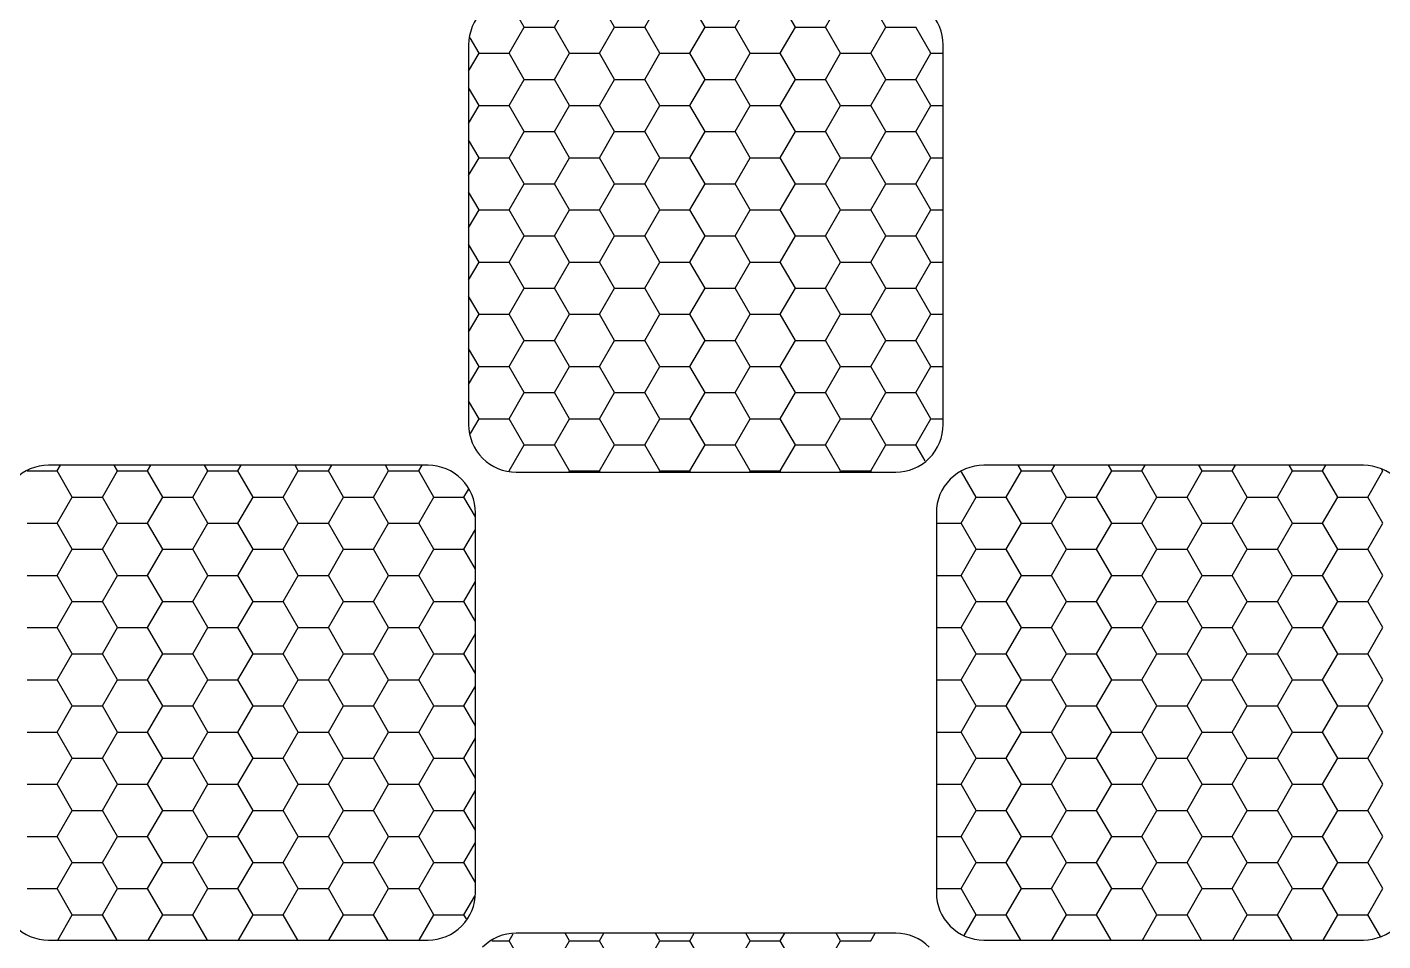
# Model space of a CAD drawing. Extents: x 0 to 11, y 0 to 11.
# Drawn here: x 3.096 to 6.667, y 3.025 to 5.431 of the extents above; entities that cross this region are included whole.
import ezdxf

# ---------------------------------------------------------------- set-up
doc = ezdxf.new("R2010")
doc.units = 0
doc.layers.get('0').update_dxf_attribs({"linetype": 'CONTINUOUS'})

msp = doc.modelspace()

# ---------------------------------------------------------------- linework, layer by layer
at = {"linetype": 'ByBlock'}
for p, q in [((4.4053, 5.4305), (4.3656, 5.4993)), ((4.4847, 5.4305), (4.5244, 5.4993)), ((4.6434, 5.4305), (4.6037, 5.4993)), ((4.7228, 5.4305), (4.7625, 5.4993)), ((4.8816, 5.4305), (4.8419, 5.4993)), ((4.9609, 5.4305), (5.0006, 5.4993)), ((5.1197, 5.4305), (5.08, 5.4993)), ((5.1991, 5.4305), (5.2387, 5.4993)), ((5.3578, 5.4305), (5.3181, 5.4993)), ((4.3656, 5.3618), (4.4053, 5.4305)), ((4.4053, 5.4305), (4.4847, 5.4305)), ((4.5244, 5.3618), (4.4847, 5.4305)), ((4.6037, 5.3618), (4.6434, 5.4305)), ((4.6434, 5.4305), (4.7228, 5.4305)), ((4.7625, 5.3618), (4.7228, 5.4305)), ((4.8419, 5.3618), (4.8816, 5.4305)), ((4.8816, 5.4305), (4.9609, 5.4305)), ((5.0006, 5.3618), (4.9609, 5.4305)), ((5.08, 5.3618), (5.1197, 5.4305)), ((5.1197, 5.4305), (5.1991, 5.4305)), ((5.2387, 5.3618), (5.1991, 5.4305)), ((5.3181, 5.3618), (5.3578, 5.4305)), ((5.3578, 5.4305), (5.4372, 5.4305)), ((5.4769, 5.3618), (5.4372, 5.4305)), ((4.2862, 5.3618), (4.2627, 5.4026)), ((4.2589, 5.3145), (4.2862, 5.3618)), ((4.2862, 5.3618), (4.3656, 5.3618)), ((4.4053, 5.293), (4.3656, 5.3618)), ((4.4847, 5.293), (4.5244, 5.3618)), ((4.5244, 5.3618), (4.6037, 5.3618)), ((4.6434, 5.293), (4.6037, 5.3618)), ((4.7228, 5.293), (4.7625, 5.3618)), ((4.7625, 5.3618), (4.8419, 5.3618)), ((4.8816, 5.293), (4.8419, 5.3618)), ((4.9609, 5.293), (5.0006, 5.3618)), ((5.0006, 5.3618), (5.08, 5.3618)), ((5.1197, 5.293), (5.08, 5.3618)), ((5.1991, 5.293), (5.2387, 5.3618)), ((5.2387, 5.3618), (5.3181, 5.3618)), ((5.3578, 5.293), (5.3181, 5.3618)), ((5.4372, 5.293), (5.4769, 5.3618)), ((5.4769, 5.3618), (5.5089, 5.3618)), ((4.3656, 5.2243), (4.4053, 5.293)), ((4.4053, 5.293), (4.4847, 5.293)), ((4.5244, 5.2243), (4.4847, 5.293)), ((4.6037, 5.2243), (4.6434, 5.293)), ((4.6434, 5.293), (4.7228, 5.293)), ((4.7625, 5.2243), (4.7228, 5.293)), ((4.8419, 5.2243), (4.8816, 5.293)), ((4.8816, 5.293), (4.9609, 5.293)), ((5.0006, 5.2243), (4.9609, 5.293)), ((5.08, 5.2243), (5.1197, 5.293)), ((5.1197, 5.293), (5.1991, 5.293)), ((5.2387, 5.2243), (5.1991, 5.293)), ((5.3181, 5.2243), (5.3578, 5.293)), ((5.3578, 5.293), (5.4372, 5.293)), ((5.4769, 5.2243), (5.4372, 5.293)), ((4.2862, 5.2243), (4.2589, 5.2716)), ((4.2589, 5.177), (4.2862, 5.2243)), ((4.2862, 5.2243), (4.3656, 5.2243)), ((4.4053, 5.1556), (4.3656, 5.2243)), ((4.4847, 5.1556), (4.5244, 5.2243)), ((4.5244, 5.2243), (4.6037, 5.2243)), ((4.6434, 5.1556), (4.6037, 5.2243)), ((4.7228, 5.1556), (4.7625, 5.2243)), ((4.7625, 5.2243), (4.8419, 5.2243)), ((4.8816, 5.1556), (4.8419, 5.2243)), ((4.9609, 5.1556), (5.0006, 5.2243)), ((5.0006, 5.2243), (5.08, 5.2243)), ((5.1197, 5.1556), (5.08, 5.2243)), ((5.1991, 5.1556), (5.2387, 5.2243)), ((5.2387, 5.2243), (5.3181, 5.2243)), ((5.3578, 5.1556), (5.3181, 5.2243)), ((5.4372, 5.1556), (5.4769, 5.2243)), ((5.4769, 5.2243), (5.5089, 5.2243)), ((4.3656, 5.0868), (4.4053, 5.1556)), ((4.4053, 5.1556), (4.4847, 5.1556)), ((4.5244, 5.0868), (4.4847, 5.1556)), ((4.6037, 5.0868), (4.6434, 5.1556)), ((4.6434, 5.1556), (4.7228, 5.1556)), ((4.7625, 5.0868), (4.7228, 5.1556)), ((4.8419, 5.0868), (4.8816, 5.1556)), ((4.8816, 5.1556), (4.9609, 5.1556)), ((5.0006, 5.0868), (4.9609, 5.1556)), ((5.08, 5.0868), (5.1197, 5.1556)), ((5.1197, 5.1556), (5.1991, 5.1556)), ((5.2387, 5.0868), (5.1991, 5.1556)), ((5.3181, 5.0868), (5.3578, 5.1556)), ((5.3578, 5.1556), (5.4372, 5.1556)), ((5.4769, 5.0868), (5.4372, 5.1556)), ((4.2862, 5.0868), (4.2589, 5.1341)), ((4.2589, 5.0395), (4.2862, 5.0868)), ((4.2862, 5.0868), (4.3656, 5.0868)), ((4.4053, 5.0181), (4.3656, 5.0868)), ((4.4847, 5.0181), (4.5244, 5.0868)), ((4.5244, 5.0868), (4.6037, 5.0868)), ((4.6434, 5.0181), (4.6037, 5.0868)), ((4.7228, 5.0181), (4.7625, 5.0868)), ((4.7625, 5.0868), (4.8419, 5.0868)), ((4.8816, 5.0181), (4.8419, 5.0868)), ((4.9609, 5.0181), (5.0006, 5.0868)), ((5.0006, 5.0868), (5.08, 5.0868)), ((5.1197, 5.0181), (5.08, 5.0868)), ((5.1991, 5.0181), (5.2387, 5.0868)), ((5.2387, 5.0868), (5.3181, 5.0868)), ((5.3578, 5.0181), (5.3181, 5.0868)), ((5.4372, 5.0181), (5.4769, 5.0868)), ((5.4769, 5.0868), (5.5089, 5.0868)), ((4.3656, 4.9493), (4.4053, 5.0181)), ((4.4053, 5.0181), (4.4847, 5.0181)), ((4.5244, 4.9493), (4.4847, 5.0181)), ((4.6037, 4.9493), (4.6434, 5.0181)), ((4.6434, 5.0181), (4.7228, 5.0181)), ((4.7625, 4.9493), (4.7228, 5.0181)), ((4.8419, 4.9493), (4.8816, 5.0181)), ((4.8816, 5.0181), (4.9609, 5.0181)), ((5.0006, 4.9493), (4.9609, 5.0181)), ((5.08, 4.9493), (5.1197, 5.0181)), ((5.1197, 5.0181), (5.1991, 5.0181)), ((5.2387, 4.9493), (5.1991, 5.0181)), ((5.3181, 4.9493), (5.3578, 5.0181)), ((5.3578, 5.0181), (5.4372, 5.0181)), ((5.4769, 4.9493), (5.4372, 5.0181)), ((4.2862, 4.9493), (4.2589, 4.9967)), ((4.2589, 4.902), (4.2862, 4.9493)), ((4.2862, 4.9493), (4.3656, 4.9493)), ((4.4053, 4.8806), (4.3656, 4.9493)), ((4.4847, 4.8806), (4.5244, 4.9493)), ((4.5244, 4.9493), (4.6037, 4.9493)), ((4.6434, 4.8806), (4.6037, 4.9493)), ((4.7228, 4.8806), (4.7625, 4.9493)), ((4.7625, 4.9493), (4.8419, 4.9493)), ((4.8816, 4.8806), (4.8419, 4.9493)), ((4.9609, 4.8806), (5.0006, 4.9493)), ((5.0006, 4.9493), (5.08, 4.9493)), ((5.1197, 4.8806), (5.08, 4.9493)), ((5.1991, 4.8806), (5.2387, 4.9493)), ((5.2387, 4.9493), (5.3181, 4.9493)), ((5.3578, 4.8806), (5.3181, 4.9493)), ((5.4372, 4.8806), (5.4769, 4.9493)), ((5.4769, 4.9493), (5.5089, 4.9493)), ((4.2862, 4.8119), (4.2589, 4.8592)), ((4.3656, 4.8119), (4.4053, 4.8806)), ((4.4053, 4.8806), (4.4847, 4.8806)), ((4.5244, 4.8119), (4.4847, 4.8806)), ((4.6037, 4.8119), (4.6434, 4.8806)), ((4.6434, 4.8806), (4.7228, 4.8806)), ((4.7625, 4.8119), (4.7228, 4.8806)), ((4.8419, 4.8119), (4.8816, 4.8806)), ((4.8816, 4.8806), (4.9609, 4.8806)), ((5.0006, 4.8119), (4.9609, 4.8806)), ((5.08, 4.8119), (5.1197, 4.8806)), ((5.1197, 4.8806), (5.1991, 4.8806)), ((5.2387, 4.8119), (5.1991, 4.8806)), ((5.3181, 4.8119), (5.3578, 4.8806)), ((5.3578, 4.8806), (5.4372, 4.8806)), ((5.4769, 4.8119), (5.4372, 4.8806)), ((4.2589, 4.7645), (4.2862, 4.8119)), ((4.2862, 4.8119), (4.3656, 4.8119)), ((4.4053, 4.7431), (4.3656, 4.8119)), ((4.4847, 4.7431), (4.5244, 4.8119)), ((4.5244, 4.8119), (4.6037, 4.8119)), ((4.6434, 4.7431), (4.6037, 4.8119)), ((4.7228, 4.7431), (4.7625, 4.8119)), ((4.7625, 4.8119), (4.8419, 4.8119)), ((4.8816, 4.7431), (4.8419, 4.8119)), ((4.9609, 4.7431), (5.0006, 4.8119)), ((5.0006, 4.8119), (5.08, 4.8119)), ((5.1197, 4.7431), (5.08, 4.8119)), ((5.1991, 4.7431), (5.2387, 4.8119)), ((5.2387, 4.8119), (5.3181, 4.8119)), ((5.3578, 4.7431), (5.3181, 4.8119)), ((5.4372, 4.7431), (5.4769, 4.8119)), ((5.4769, 4.8119), (5.5089, 4.8119)), ((4.2862, 4.6744), (4.2589, 4.7217)), ((4.3656, 4.6744), (4.4053, 4.7431)), ((4.4053, 4.7431), (4.4847, 4.7431)), ((4.5244, 4.6744), (4.4847, 4.7431)), ((4.6037, 4.6744), (4.6434, 4.7431)), ((4.6434, 4.7431), (4.7228, 4.7431)), ((4.7625, 4.6744), (4.7228, 4.7431)), ((4.8419, 4.6744), (4.8816, 4.7431)), ((4.8816, 4.7431), (4.9609, 4.7431)), ((5.0006, 4.6744), (4.9609, 4.7431)), ((5.08, 4.6744), (5.1197, 4.7431)), ((5.1197, 4.7431), (5.1991, 4.7431)), ((5.2387, 4.6744), (5.1991, 4.7431)), ((5.3181, 4.6744), (5.3578, 4.7431)), ((5.3578, 4.7431), (5.4372, 4.7431)), ((5.4769, 4.6744), (5.4372, 4.7431)), ((4.2589, 4.6271), (4.2862, 4.6744)), ((4.2862, 4.6744), (4.3656, 4.6744)), ((4.4053, 4.6056), (4.3656, 4.6744)), ((4.4847, 4.6056), (4.5244, 4.6744)), ((4.5244, 4.6744), (4.6037, 4.6744)), ((4.6434, 4.6056), (4.6037, 4.6744)), ((4.7228, 4.6056), (4.7625, 4.6744)), ((4.7625, 4.6744), (4.8419, 4.6744)), ((4.8816, 4.6056), (4.8419, 4.6744)), ((4.9609, 4.6056), (5.0006, 4.6744)), ((5.0006, 4.6744), (5.08, 4.6744)), ((5.1197, 4.6056), (5.08, 4.6744)), ((5.1991, 4.6056), (5.2387, 4.6744)), ((5.2387, 4.6744), (5.3181, 4.6744)), ((5.3578, 4.6056), (5.3181, 4.6744)), ((5.4372, 4.6056), (5.4769, 4.6744)), ((5.4769, 4.6744), (5.5089, 4.6744)), ((4.2862, 4.5369), (4.2589, 4.5842)), ((4.3656, 4.5369), (4.4053, 4.6056)), ((4.4053, 4.6056), (4.4847, 4.6056)), ((4.5244, 4.5369), (4.4847, 4.6056)), ((4.6037, 4.5369), (4.6434, 4.6056)), ((4.6434, 4.6056), (4.7228, 4.6056)), ((4.7625, 4.5369), (4.7228, 4.6056)), ((4.8419, 4.5369), (4.8816, 4.6056)), ((4.8816, 4.6056), (4.9609, 4.6056)), ((5.0006, 4.5369), (4.9609, 4.6056)), ((5.08, 4.5369), (5.1197, 4.6056)), ((5.1197, 4.6056), (5.1991, 4.6056)), ((5.2387, 4.5369), (5.1991, 4.6056)), ((5.3181, 4.5369), (5.3578, 4.6056)), ((5.3578, 4.6056), (5.4372, 4.6056)), ((5.4769, 4.5369), (5.4372, 4.6056)), ((4.2589, 4.4896), (4.2862, 4.5369)), ((4.2862, 4.5369), (4.3656, 4.5369)), ((4.4053, 4.4681), (4.3656, 4.5369)), ((4.4847, 4.4681), (4.5244, 4.5369)), ((4.5244, 4.5369), (4.6037, 4.5369)), ((4.6434, 4.4681), (4.6037, 4.5369)), ((4.7228, 4.4681), (4.7625, 4.5369)), ((4.7625, 4.5369), (4.8419, 4.5369)), ((4.8816, 4.4681), (4.8419, 4.5369)), ((4.9609, 4.4681), (5.0006, 4.5369)), ((5.0006, 4.5369), (5.08, 4.5369)), ((5.1197, 4.4681), (5.08, 4.5369)), ((5.1991, 4.4681), (5.2387, 4.5369)), ((5.2387, 4.5369), (5.3181, 4.5369)), ((5.3578, 4.4681), (5.3181, 4.5369)), ((5.4372, 4.4681), (5.4769, 4.5369)), ((5.4769, 4.5369), (5.5089, 4.5369)), ((4.3656, 4.3994), (4.4053, 4.4681)), ((4.4053, 4.4681), (4.4847, 4.4681)), ((4.5244, 4.3994), (4.4847, 4.4681)), ((4.6037, 4.3994), (4.6434, 4.4681)), ((4.6434, 4.4681), (4.7228, 4.4681)), ((4.7625, 4.3994), (4.7228, 4.4681)), ((4.8419, 4.3994), (4.8816, 4.4681)), ((4.8816, 4.4681), (4.9609, 4.4681)), ((5.0006, 4.3994), (4.9609, 4.4681)), ((5.08, 4.3994), (5.1197, 4.4681)), ((5.1197, 4.4681), (5.1991, 4.4681)), ((5.2387, 4.3994), (5.1991, 4.4681)), ((5.3181, 4.3994), (5.3578, 4.4681)), ((5.3578, 4.4681), (5.4372, 4.4681)), ((5.4769, 4.3994), (5.4372, 4.4681)), ((4.2862, 4.3994), (4.2589, 4.4467)), ((4.2636, 4.3602), (4.2862, 4.3994)), ((4.2862, 4.3994), (4.3656, 4.3994)), ((4.4053, 4.3307), (4.3656, 4.3994)), ((4.4847, 4.3307), (4.5244, 4.3994)), ((4.5244, 4.3994), (4.6037, 4.3994)), ((4.6434, 4.3307), (4.6037, 4.3994)), ((4.7228, 4.3307), (4.7625, 4.3994)), ((4.7625, 4.3994), (4.8419, 4.3994)), ((4.8816, 4.3307), (4.8419, 4.3994)), ((4.9609, 4.3307), (5.0006, 4.3994)), ((5.0006, 4.3994), (5.08, 4.3994)), ((5.1197, 4.3307), (5.08, 4.3994)), ((5.1991, 4.3307), (5.2387, 4.3994)), ((5.2387, 4.3994), (5.3181, 4.3994)), ((5.3578, 4.3307), (5.3181, 4.3994)), ((5.4372, 4.3307), (5.4769, 4.3994)), ((5.4769, 4.3994), (5.5089, 4.3994)), ((4.366, 4.2625), (4.4053, 4.3307)), ((4.4053, 4.3307), (4.4847, 4.3307)), ((4.5244, 4.2619), (4.4847, 4.3307)), ((4.6037, 4.2619), (4.6434, 4.3307)), ((4.6434, 4.3307), (4.7228, 4.3307)), ((4.7625, 4.2619), (4.7228, 4.3307)), ((4.8419, 4.2619), (4.8816, 4.3307)), ((4.8816, 4.3307), (4.9609, 4.3307)), ((5.0006, 4.2619), (4.9609, 4.3307)), ((5.08, 4.2619), (5.1197, 4.3307)), ((5.1197, 4.3307), (5.1991, 4.3307)), ((5.2387, 4.2619), (5.1991, 4.3307)), ((5.3181, 4.2619), (5.3578, 4.3307)), ((5.3578, 4.3307), (5.4372, 4.3307)), ((5.4616, 4.2884), (5.4372, 4.3307)), ((3.096, 4.2619), (3.175, 4.2619)), ((3.175, 4.2619), (3.1836, 4.2768)), ((3.2147, 4.1932), (3.175, 4.2619)), ((3.2941, 4.1932), (3.3337, 4.2619)), ((3.3337, 4.2619), (3.3252, 4.2768)), ((3.3337, 4.2619), (3.4131, 4.2619)), ((3.4131, 4.2619), (3.4217, 4.2768)), ((3.4528, 4.1932), (3.4131, 4.2619)), ((3.5322, 4.1932), (3.5719, 4.2619)), ((3.5719, 4.2619), (3.5633, 4.2768)), ((3.5719, 4.2619), (3.6512, 4.2619)), ((3.6512, 4.2619), (3.6598, 4.2768)), ((3.6909, 4.1932), (3.6512, 4.2619)), ((3.7703, 4.1932), (3.81, 4.2619)), ((3.81, 4.2619), (3.8014, 4.2768)), ((3.81, 4.2619), (3.8894, 4.2619)), ((3.8894, 4.2619), (3.898, 4.2768)), ((3.9291, 4.1932), (3.8894, 4.2619)), ((4.0084, 4.1932), (4.0481, 4.2619)), ((4.0481, 4.2619), (4.0395, 4.2768)), ((4.0481, 4.2619), (4.1275, 4.2619)), ((4.1275, 4.2619), (4.1361, 4.2768)), ((4.1672, 4.1932), (4.1275, 4.2619)), ((4.5226, 4.2589), (4.5244, 4.2619)), ((4.5244, 4.2619), (4.6037, 4.2619)), ((4.6055, 4.2589), (4.6037, 4.2619)), ((4.7608, 4.2589), (4.7625, 4.2619)), ((4.7625, 4.2619), (4.8419, 4.2619)), ((4.8436, 4.2589), (4.8419, 4.2619)), ((4.9989, 4.2589), (5.0006, 4.2619)), ((5.0006, 4.2619), (5.08, 4.2619)), ((5.0817, 4.2589), (5.08, 4.2619)), ((5.237, 4.2589), (5.2387, 4.2619)), ((5.2387, 4.2619), (5.3181, 4.2619)), ((5.3199, 4.2589), (5.3181, 4.2619)), ((5.5959, 4.1932), (5.5574, 4.26)), ((5.6753, 4.1932), (5.715, 4.2619)), ((5.715, 4.2619), (5.7064, 4.2768)), ((5.715, 4.2619), (5.7944, 4.2619)), ((5.7944, 4.2619), (5.803, 4.2768)), ((5.8341, 4.1932), (5.7944, 4.2619)), ((5.9134, 4.1932), (5.9531, 4.2619)), ((5.9531, 4.2619), (5.9445, 4.2768)), ((5.9531, 4.2619), (6.0325, 4.2619)), ((6.0325, 4.2619), (6.0411, 4.2768)), ((6.0722, 4.1932), (6.0325, 4.2619)), ((6.1516, 4.1932), (6.1912, 4.2619)), ((6.1912, 4.2619), (6.1827, 4.2768)), ((6.1912, 4.2619), (6.2706, 4.2619)), ((6.2706, 4.2619), (6.2792, 4.2768)), ((6.3103, 4.1932), (6.2706, 4.2619)), ((6.3897, 4.1932), (6.4294, 4.2619)), ((6.4294, 4.2619), (6.4208, 4.2768)), ((6.4294, 4.2619), (6.5087, 4.2619)), ((6.5087, 4.2619), (6.5173, 4.2768)), ((6.5484, 4.1932), (6.5087, 4.2619)), ((6.6278, 4.1932), (6.6675, 4.2619)), ((6.6675, 4.2619), (6.6647, 4.2667)), ((3.175, 4.1244), (3.2147, 4.1932)), ((3.2147, 4.1932), (3.2941, 4.1932)), ((3.3337, 4.1244), (3.2941, 4.1932)), ((3.4131, 4.1244), (3.4528, 4.1932)), ((3.4528, 4.1932), (3.5322, 4.1932)), ((3.5719, 4.1244), (3.5322, 4.1932)), ((3.6512, 4.1244), (3.6909, 4.1932)), ((3.6909, 4.1932), (3.7703, 4.1932)), ((3.81, 4.1244), (3.7703, 4.1932)), ((3.8894, 4.1244), (3.9291, 4.1932)), ((3.9291, 4.1932), (4.0084, 4.1932)), ((4.0481, 4.1244), (4.0084, 4.1932)), ((4.1275, 4.1244), (4.1672, 4.1932)), ((4.1672, 4.1932), (4.2466, 4.1932)), ((4.2466, 4.1932), (4.2582, 4.2133)), ((4.2768, 4.1408), (4.2466, 4.1932)), ((5.5562, 4.1244), (5.5959, 4.1932)), ((5.5959, 4.1932), (5.6753, 4.1932)), ((5.715, 4.1244), (5.6753, 4.1932)), ((5.7944, 4.1244), (5.8341, 4.1932)), ((5.8341, 4.1932), (5.9134, 4.1932)), ((5.9531, 4.1244), (5.9134, 4.1932)), ((6.0325, 4.1244), (6.0722, 4.1932)), ((6.0722, 4.1932), (6.1516, 4.1932)), ((6.1912, 4.1244), (6.1516, 4.1932)), ((6.2706, 4.1244), (6.3103, 4.1932)), ((6.3103, 4.1932), (6.3897, 4.1932)), ((6.4294, 4.1244), (6.3897, 4.1932)), ((6.5087, 4.1244), (6.5484, 4.1932)), ((6.5484, 4.1932), (6.6278, 4.1932)), ((6.6675, 4.1244), (6.6278, 4.1932)), ((3.0956, 4.1244), (3.175, 4.1244)), ((3.2147, 4.0557), (3.175, 4.1244)), ((3.2941, 4.0557), (3.3337, 4.1244)), ((3.3337, 4.1244), (3.4131, 4.1244)), ((3.4528, 4.0557), (3.4131, 4.1244)), ((3.5322, 4.0557), (3.5719, 4.1244)), ((3.5719, 4.1244), (3.6512, 4.1244)), ((3.6909, 4.0557), (3.6512, 4.1244)), ((3.7703, 4.0557), (3.81, 4.1244)), ((3.81, 4.1244), (3.8894, 4.1244)), ((3.9291, 4.0557), (3.8894, 4.1244)), ((4.0084, 4.0557), (4.0481, 4.1244)), ((4.0481, 4.1244), (4.1275, 4.1244)), ((4.1672, 4.0557), (4.1275, 4.1244)), ((4.2466, 4.0557), (4.2768, 4.1081)), ((5.4911, 4.1244), (5.5562, 4.1244)), ((5.5959, 4.0557), (5.5562, 4.1244)), ((5.6753, 4.0557), (5.715, 4.1244)), ((5.715, 4.1244), (5.7944, 4.1244)), ((5.8341, 4.0557), (5.7944, 4.1244)), ((5.9134, 4.0557), (5.9531, 4.1244)), ((5.9531, 4.1244), (6.0325, 4.1244)), ((6.0722, 4.0557), (6.0325, 4.1244)), ((6.1516, 4.0557), (6.1912, 4.1244)), ((6.1912, 4.1244), (6.2706, 4.1244)), ((6.3103, 4.0557), (6.2706, 4.1244)), ((6.3897, 4.0557), (6.4294, 4.1244)), ((6.4294, 4.1244), (6.5087, 4.1244)), ((6.5484, 4.0557), (6.5087, 4.1244)), ((6.6278, 4.0557), (6.6675, 4.1244)), ((3.175, 3.987), (3.2147, 4.0557)), ((3.2147, 4.0557), (3.2941, 4.0557)), ((3.3337, 3.987), (3.2941, 4.0557)), ((3.4131, 3.987), (3.4528, 4.0557)), ((3.4528, 4.0557), (3.5322, 4.0557)), ((3.5719, 3.987), (3.5322, 4.0557)), ((3.6512, 3.987), (3.6909, 4.0557)), ((3.6909, 4.0557), (3.7703, 4.0557)), ((3.81, 3.987), (3.7703, 4.0557)), ((3.8894, 3.987), (3.9291, 4.0557)), ((3.9291, 4.0557), (4.0084, 4.0557)), ((4.0481, 3.987), (4.0084, 4.0557)), ((4.1275, 3.987), (4.1672, 4.0557)), ((4.1672, 4.0557), (4.2466, 4.0557)), ((4.2768, 4.0034), (4.2466, 4.0557)), ((5.5562, 3.987), (5.5959, 4.0557)), ((5.5959, 4.0557), (5.6753, 4.0557)), ((5.715, 3.987), (5.6753, 4.0557)), ((5.7944, 3.987), (5.8341, 4.0557)), ((5.8341, 4.0557), (5.9134, 4.0557)), ((5.9531, 3.987), (5.9134, 4.0557)), ((6.0325, 3.987), (6.0722, 4.0557)), ((6.0722, 4.0557), (6.1516, 4.0557)), ((6.1912, 3.987), (6.1516, 4.0557)), ((6.2706, 3.987), (6.3103, 4.0557)), ((6.3103, 4.0557), (6.3897, 4.0557)), ((6.4294, 3.987), (6.3897, 4.0557)), ((6.5087, 3.987), (6.5484, 4.0557)), ((6.5484, 4.0557), (6.6278, 4.0557)), ((6.6675, 3.987), (6.6278, 4.0557)), ((3.0956, 3.987), (3.175, 3.987)), ((3.2147, 3.9182), (3.175, 3.987)), ((3.2941, 3.9182), (3.3337, 3.987)), ((3.3337, 3.987), (3.4131, 3.987)), ((3.4528, 3.9182), (3.4131, 3.987)), ((3.5322, 3.9182), (3.5719, 3.987)), ((3.5719, 3.987), (3.6512, 3.987)), ((3.6909, 3.9182), (3.6512, 3.987)), ((3.7703, 3.9182), (3.81, 3.987)), ((3.81, 3.987), (3.8894, 3.987)), ((3.9291, 3.9182), (3.8894, 3.987)), ((4.0084, 3.9182), (4.0481, 3.987)), ((4.0481, 3.987), (4.1275, 3.987)), ((4.1672, 3.9182), (4.1275, 3.987)), ((4.2466, 3.9182), (4.2768, 3.9706)), ((5.4911, 3.987), (5.5562, 3.987)), ((5.5959, 3.9182), (5.5562, 3.987)), ((5.6753, 3.9182), (5.715, 3.987)), ((5.715, 3.987), (5.7944, 3.987)), ((5.8341, 3.9182), (5.7944, 3.987)), ((5.9134, 3.9182), (5.9531, 3.987)), ((5.9531, 3.987), (6.0325, 3.987)), ((6.0722, 3.9182), (6.0325, 3.987)), ((6.1516, 3.9182), (6.1912, 3.987)), ((6.1912, 3.987), (6.2706, 3.987)), ((6.3103, 3.9182), (6.2706, 3.987)), ((6.3897, 3.9182), (6.4294, 3.987)), ((6.4294, 3.987), (6.5087, 3.987)), ((6.5484, 3.9182), (6.5087, 3.987)), ((6.6278, 3.9182), (6.6675, 3.987)), ((3.175, 3.8495), (3.2147, 3.9182)), ((3.2147, 3.9182), (3.2941, 3.9182)), ((3.3337, 3.8495), (3.2941, 3.9182)), ((3.4131, 3.8495), (3.4528, 3.9182)), ((3.4528, 3.9182), (3.5322, 3.9182)), ((3.5719, 3.8495), (3.5322, 3.9182)), ((3.6512, 3.8495), (3.6909, 3.9182)), ((3.6909, 3.9182), (3.7703, 3.9182)), ((3.81, 3.8495), (3.7703, 3.9182)), ((3.8894, 3.8495), (3.9291, 3.9182)), ((3.9291, 3.9182), (4.0084, 3.9182)), ((4.0481, 3.8495), (4.0084, 3.9182)), ((4.1275, 3.8495), (4.1672, 3.9182)), ((4.1672, 3.9182), (4.2466, 3.9182)), ((4.2768, 3.8659), (4.2466, 3.9182)), ((5.5562, 3.8495), (5.5959, 3.9182)), ((5.5959, 3.9182), (5.6753, 3.9182)), ((5.715, 3.8495), (5.6753, 3.9182)), ((5.7944, 3.8495), (5.8341, 3.9182)), ((5.8341, 3.9182), (5.9134, 3.9182)), ((5.9531, 3.8495), (5.9134, 3.9182)), ((6.0325, 3.8495), (6.0722, 3.9182)), ((6.0722, 3.9182), (6.1516, 3.9182)), ((6.1912, 3.8495), (6.1516, 3.9182)), ((6.2706, 3.8495), (6.3103, 3.9182)), ((6.3103, 3.9182), (6.3897, 3.9182)), ((6.4294, 3.8495), (6.3897, 3.9182)), ((6.5087, 3.8495), (6.5484, 3.9182)), ((6.5484, 3.9182), (6.6278, 3.9182)), ((6.6675, 3.8495), (6.6278, 3.9182)), ((3.0956, 3.8495), (3.175, 3.8495)), ((3.2147, 3.7807), (3.175, 3.8495)), ((3.2941, 3.7807), (3.3337, 3.8495)), ((3.3337, 3.8495), (3.4131, 3.8495)), ((3.4528, 3.7807), (3.4131, 3.8495)), ((3.5322, 3.7807), (3.5719, 3.8495)), ((3.5719, 3.8495), (3.6512, 3.8495)), ((3.6909, 3.7807), (3.6512, 3.8495)), ((3.7703, 3.7807), (3.81, 3.8495)), ((3.81, 3.8495), (3.8894, 3.8495)), ((3.9291, 3.7807), (3.8894, 3.8495)), ((4.0084, 3.7807), (4.0481, 3.8495)), ((4.0481, 3.8495), (4.1275, 3.8495)), ((4.1672, 3.7807), (4.1275, 3.8495)), ((4.2466, 3.7807), (4.2768, 3.8331)), ((5.4911, 3.8495), (5.5562, 3.8495)), ((5.5959, 3.7807), (5.5562, 3.8495)), ((5.6753, 3.7807), (5.715, 3.8495)), ((5.715, 3.8495), (5.7944, 3.8495)), ((5.8341, 3.7807), (5.7944, 3.8495)), ((5.9134, 3.7807), (5.9531, 3.8495)), ((5.9531, 3.8495), (6.0325, 3.8495)), ((6.0722, 3.7807), (6.0325, 3.8495)), ((6.1516, 3.7807), (6.1912, 3.8495)), ((6.1912, 3.8495), (6.2706, 3.8495)), ((6.3103, 3.7807), (6.2706, 3.8495)), ((6.3897, 3.7807), (6.4294, 3.8495)), ((6.4294, 3.8495), (6.5087, 3.8495)), ((6.5484, 3.7807), (6.5087, 3.8495)), ((6.6278, 3.7807), (6.6675, 3.8495)), ((3.175, 3.712), (3.2147, 3.7807)), ((3.2147, 3.7807), (3.2941, 3.7807)), ((3.3337, 3.712), (3.2941, 3.7807)), ((3.4131, 3.712), (3.4528, 3.7807)), ((3.4528, 3.7807), (3.5322, 3.7807)), ((3.5719, 3.712), (3.5322, 3.7807)), ((3.6512, 3.712), (3.6909, 3.7807)), ((3.6909, 3.7807), (3.7703, 3.7807)), ((3.81, 3.712), (3.7703, 3.7807)), ((3.8894, 3.712), (3.9291, 3.7807)), ((3.9291, 3.7807), (4.0084, 3.7807)), ((4.0481, 3.712), (4.0084, 3.7807)), ((4.1275, 3.712), (4.1672, 3.7807)), ((4.1672, 3.7807), (4.2466, 3.7807)), ((4.2768, 3.7284), (4.2466, 3.7807)), ((5.5562, 3.712), (5.5959, 3.7807)), ((5.5959, 3.7807), (5.6753, 3.7807)), ((5.715, 3.712), (5.6753, 3.7807)), ((5.7944, 3.712), (5.8341, 3.7807)), ((5.8341, 3.7807), (5.9134, 3.7807)), ((5.9531, 3.712), (5.9134, 3.7807)), ((6.0325, 3.712), (6.0722, 3.7807)), ((6.0722, 3.7807), (6.1516, 3.7807)), ((6.1912, 3.712), (6.1516, 3.7807)), ((6.2706, 3.712), (6.3103, 3.7807)), ((6.3103, 3.7807), (6.3897, 3.7807)), ((6.4294, 3.712), (6.3897, 3.7807)), ((6.5087, 3.712), (6.5484, 3.7807)), ((6.5484, 3.7807), (6.6278, 3.7807)), ((6.6675, 3.712), (6.6278, 3.7807)), ((3.0956, 3.712), (3.175, 3.712)), ((3.2147, 3.6433), (3.175, 3.712)), ((3.2941, 3.6433), (3.3337, 3.712)), ((3.3337, 3.712), (3.4131, 3.712)), ((3.4528, 3.6433), (3.4131, 3.712)), ((3.5322, 3.6433), (3.5719, 3.712)), ((3.5719, 3.712), (3.6512, 3.712)), ((3.6909, 3.6433), (3.6512, 3.712)), ((3.7703, 3.6433), (3.81, 3.712)), ((3.81, 3.712), (3.8894, 3.712)), ((3.9291, 3.6433), (3.8894, 3.712)), ((4.0084, 3.6433), (4.0481, 3.712)), ((4.0481, 3.712), (4.1275, 3.712)), ((4.1672, 3.6433), (4.1275, 3.712)), ((4.2466, 3.6433), (4.2768, 3.6956)), ((5.4911, 3.712), (5.5562, 3.712)), ((5.5959, 3.6433), (5.5562, 3.712)), ((5.6753, 3.6433), (5.715, 3.712)), ((5.715, 3.712), (5.7944, 3.712)), ((5.8341, 3.6433), (5.7944, 3.712)), ((5.9134, 3.6433), (5.9531, 3.712)), ((5.9531, 3.712), (6.0325, 3.712)), ((6.0722, 3.6433), (6.0325, 3.712)), ((6.1516, 3.6433), (6.1912, 3.712)), ((6.1912, 3.712), (6.2706, 3.712)), ((6.3103, 3.6433), (6.2706, 3.712)), ((6.3897, 3.6433), (6.4294, 3.712)), ((6.4294, 3.712), (6.5087, 3.712)), ((6.5484, 3.6433), (6.5087, 3.712)), ((6.6278, 3.6433), (6.6675, 3.712)), ((3.175, 3.5745), (3.2147, 3.6433)), ((3.2147, 3.6433), (3.2941, 3.6433)), ((3.3337, 3.5745), (3.2941, 3.6433)), ((3.4131, 3.5745), (3.4528, 3.6433)), ((3.4528, 3.6433), (3.5322, 3.6433)), ((3.5719, 3.5745), (3.5322, 3.6433)), ((3.6512, 3.5745), (3.6909, 3.6433)), ((3.6909, 3.6433), (3.7703, 3.6433)), ((3.81, 3.5745), (3.7703, 3.6433)), ((3.8894, 3.5745), (3.9291, 3.6433)), ((3.9291, 3.6433), (4.0084, 3.6433)), ((4.0481, 3.5745), (4.0084, 3.6433)), ((4.1275, 3.5745), (4.1672, 3.6433)), ((4.1672, 3.6433), (4.2466, 3.6433)), ((4.2768, 3.5909), (4.2466, 3.6433)), ((5.5562, 3.5745), (5.5959, 3.6433)), ((5.5959, 3.6433), (5.6753, 3.6433)), ((5.715, 3.5745), (5.6753, 3.6433)), ((5.7944, 3.5745), (5.8341, 3.6433)), ((5.8341, 3.6433), (5.9134, 3.6433)), ((5.9531, 3.5745), (5.9134, 3.6433)), ((6.0325, 3.5745), (6.0722, 3.6433)), ((6.0722, 3.6433), (6.1516, 3.6433)), ((6.1912, 3.5745), (6.1516, 3.6433)), ((6.2706, 3.5745), (6.3103, 3.6433)), ((6.3103, 3.6433), (6.3897, 3.6433)), ((6.4294, 3.5745), (6.3897, 3.6433)), ((6.5087, 3.5745), (6.5484, 3.6433)), ((6.5484, 3.6433), (6.6278, 3.6433)), ((6.6675, 3.5745), (6.6278, 3.6433)), ((3.0956, 3.5745), (3.175, 3.5745)), ((3.2147, 3.5058), (3.175, 3.5745)), ((3.2941, 3.5058), (3.3337, 3.5745)), ((3.3337, 3.5745), (3.4131, 3.5745)), ((3.4528, 3.5058), (3.4131, 3.5745)), ((3.5322, 3.5058), (3.5719, 3.5745)), ((3.5719, 3.5745), (3.6512, 3.5745)), ((3.6909, 3.5058), (3.6512, 3.5745)), ((3.7703, 3.5058), (3.81, 3.5745)), ((3.81, 3.5745), (3.8894, 3.5745)), ((3.9291, 3.5058), (3.8894, 3.5745)), ((4.0084, 3.5058), (4.0481, 3.5745)), ((4.0481, 3.5745), (4.1275, 3.5745)), ((4.1672, 3.5058), (4.1275, 3.5745)), ((5.4911, 3.5745), (5.5562, 3.5745)), ((5.5959, 3.5058), (5.5562, 3.5745)), ((5.6753, 3.5058), (5.715, 3.5745)), ((5.715, 3.5745), (5.7944, 3.5745)), ((5.8341, 3.5058), (5.7944, 3.5745)), ((5.9134, 3.5058), (5.9531, 3.5745)), ((5.9531, 3.5745), (6.0325, 3.5745)), ((6.0722, 3.5058), (6.0325, 3.5745)), ((6.1516, 3.5058), (6.1912, 3.5745)), ((6.1912, 3.5745), (6.2706, 3.5745)), ((6.3103, 3.5058), (6.2706, 3.5745)), ((6.3897, 3.5058), (6.4294, 3.5745)), ((6.4294, 3.5745), (6.5087, 3.5745)), ((6.5484, 3.5058), (6.5087, 3.5745)), ((6.6278, 3.5058), (6.6675, 3.5745)), ((4.2466, 3.5058), (4.2768, 3.5581)), ((3.175, 3.437), (3.2147, 3.5058)), ((3.2147, 3.5058), (3.2941, 3.5058)), ((3.3337, 3.437), (3.2941, 3.5058)), ((3.4131, 3.437), (3.4528, 3.5058)), ((3.4528, 3.5058), (3.5322, 3.5058)), ((3.5719, 3.437), (3.5322, 3.5058)), ((3.6512, 3.437), (3.6909, 3.5058)), ((3.6909, 3.5058), (3.7703, 3.5058)), ((3.81, 3.437), (3.7703, 3.5058)), ((3.8894, 3.437), (3.9291, 3.5058)), ((3.9291, 3.5058), (4.0084, 3.5058)), ((4.0481, 3.437), (4.0084, 3.5058)), ((4.1275, 3.437), (4.1672, 3.5058)), ((4.1672, 3.5058), (4.2466, 3.5058)), ((4.2768, 3.4534), (4.2466, 3.5058)), ((5.5562, 3.437), (5.5959, 3.5058)), ((5.5959, 3.5058), (5.6753, 3.5058)), ((5.715, 3.437), (5.6753, 3.5058)), ((5.7944, 3.437), (5.8341, 3.5058)), ((5.8341, 3.5058), (5.9134, 3.5058)), ((5.9531, 3.437), (5.9134, 3.5058)), ((6.0325, 3.437), (6.0722, 3.5058)), ((6.0722, 3.5058), (6.1516, 3.5058)), ((6.1912, 3.437), (6.1516, 3.5058)), ((6.2706, 3.437), (6.3103, 3.5058)), ((6.3103, 3.5058), (6.3897, 3.5058)), ((6.4294, 3.437), (6.3897, 3.5058)), ((6.5087, 3.437), (6.5484, 3.5058)), ((6.5484, 3.5058), (6.6278, 3.5058)), ((6.6675, 3.437), (6.6278, 3.5058)), ((3.0956, 3.437), (3.175, 3.437)), ((3.2147, 3.3683), (3.175, 3.437)), ((3.2941, 3.3683), (3.3337, 3.437)), ((3.3337, 3.437), (3.4131, 3.437)), ((3.4528, 3.3683), (3.4131, 3.437)), ((3.5322, 3.3683), (3.5719, 3.437)), ((3.5719, 3.437), (3.6512, 3.437)), ((3.6909, 3.3683), (3.6512, 3.437)), ((3.7703, 3.3683), (3.81, 3.437)), ((3.81, 3.437), (3.8894, 3.437)), ((3.9291, 3.3683), (3.8894, 3.437)), ((4.0084, 3.3683), (4.0481, 3.437)), ((4.0481, 3.437), (4.1275, 3.437)), ((4.1672, 3.3683), (4.1275, 3.437)), ((5.4911, 3.437), (5.5562, 3.437)), ((5.5959, 3.3683), (5.5562, 3.437)), ((5.6753, 3.3683), (5.715, 3.437)), ((5.715, 3.437), (5.7944, 3.437)), ((5.8341, 3.3683), (5.7944, 3.437)), ((5.9134, 3.3683), (5.9531, 3.437)), ((5.9531, 3.437), (6.0325, 3.437)), ((6.0722, 3.3683), (6.0325, 3.437)), ((6.1516, 3.3683), (6.1912, 3.437)), ((6.1912, 3.437), (6.2706, 3.437)), ((6.3103, 3.3683), (6.2706, 3.437)), ((6.3897, 3.3683), (6.4294, 3.437)), ((6.4294, 3.437), (6.5087, 3.437)), ((6.5484, 3.3683), (6.5087, 3.437)), ((6.6278, 3.3683), (6.6675, 3.437)), ((4.2466, 3.3683), (4.2768, 3.4206)), ((3.175, 3.2996), (3.2147, 3.3683)), ((3.2147, 3.3683), (3.2941, 3.3683)), ((3.3337, 3.2996), (3.2941, 3.3683)), ((3.4131, 3.2996), (3.4528, 3.3683)), ((3.4528, 3.3683), (3.5322, 3.3683)), ((3.5719, 3.2996), (3.5322, 3.3683)), ((3.6512, 3.2996), (3.6909, 3.3683)), ((3.6909, 3.3683), (3.7703, 3.3683)), ((3.81, 3.2996), (3.7703, 3.3683)), ((3.8894, 3.2996), (3.9291, 3.3683)), ((3.9291, 3.3683), (4.0084, 3.3683)), ((4.0481, 3.2996), (4.0084, 3.3683)), ((4.1275, 3.2996), (4.1672, 3.3683)), ((4.1672, 3.3683), (4.2466, 3.3683)), ((4.2768, 3.3159), (4.2466, 3.3683)), ((5.5562, 3.2996), (5.5959, 3.3683)), ((5.5959, 3.3683), (5.6753, 3.3683)), ((5.715, 3.2996), (5.6753, 3.3683)), ((5.7944, 3.2996), (5.8341, 3.3683)), ((5.8341, 3.3683), (5.9134, 3.3683)), ((5.9531, 3.2996), (5.9134, 3.3683)), ((6.0325, 3.2996), (6.0722, 3.3683)), ((6.0722, 3.3683), (6.1516, 3.3683)), ((6.1912, 3.2996), (6.1516, 3.3683)), ((6.2706, 3.2996), (6.3103, 3.3683)), ((6.3103, 3.3683), (6.3897, 3.3683)), ((6.4294, 3.2996), (6.3897, 3.3683)), ((6.5087, 3.2996), (6.5484, 3.3683)), ((6.5484, 3.3683), (6.6278, 3.3683)), ((6.6675, 3.2996), (6.6278, 3.3683)), ((3.0956, 3.2996), (3.175, 3.2996)), ((3.2147, 3.2308), (3.175, 3.2996)), ((3.2941, 3.2308), (3.3337, 3.2996)), ((3.3337, 3.2996), (3.4131, 3.2996)), ((3.4528, 3.2308), (3.4131, 3.2996)), ((3.5322, 3.2308), (3.5719, 3.2996)), ((3.5719, 3.2996), (3.6512, 3.2996)), ((3.6909, 3.2308), (3.6512, 3.2996)), ((3.7703, 3.2308), (3.81, 3.2996)), ((3.81, 3.2996), (3.8894, 3.2996)), ((3.9291, 3.2308), (3.8894, 3.2996)), ((4.0084, 3.2308), (4.0481, 3.2996)), ((4.0481, 3.2996), (4.1275, 3.2996)), ((4.1672, 3.2308), (4.1275, 3.2996)), ((5.4911, 3.2996), (5.5562, 3.2996)), ((5.5959, 3.2308), (5.5562, 3.2996)), ((5.6753, 3.2308), (5.715, 3.2996)), ((5.715, 3.2996), (5.7944, 3.2996)), ((5.8341, 3.2308), (5.7944, 3.2996)), ((5.9134, 3.2308), (5.9531, 3.2996)), ((5.9531, 3.2996), (6.0325, 3.2996)), ((6.0722, 3.2308), (6.0325, 3.2996)), ((6.1516, 3.2308), (6.1912, 3.2996)), ((6.1912, 3.2996), (6.2706, 3.2996)), ((6.3103, 3.2308), (6.2706, 3.2996)), ((6.3897, 3.2308), (6.4294, 3.2996)), ((6.4294, 3.2996), (6.5087, 3.2996)), ((6.5484, 3.2308), (6.5087, 3.2996)), ((6.6278, 3.2308), (6.6675, 3.2996)), ((4.2466, 3.2308), (4.2768, 3.2832)), ((3.175, 3.1621), (3.2147, 3.2308)), ((3.2147, 3.2308), (3.2941, 3.2308)), ((3.3337, 3.1621), (3.2941, 3.2308)), ((3.4131, 3.1621), (3.4528, 3.2308)), ((3.4528, 3.2308), (3.5322, 3.2308)), ((3.5719, 3.1621), (3.5322, 3.2308)), ((3.6512, 3.1621), (3.6909, 3.2308)), ((3.6909, 3.2308), (3.7703, 3.2308)), ((3.81, 3.1621), (3.7703, 3.2308)), ((3.8894, 3.1621), (3.9291, 3.2308)), ((3.9291, 3.2308), (4.0084, 3.2308)), ((4.0481, 3.1621), (4.0084, 3.2308)), ((4.1275, 3.1621), (4.1672, 3.2308)), ((4.1672, 3.2308), (4.2466, 3.2308)), ((4.2768, 3.1785), (4.2466, 3.2308)), ((5.5562, 3.1621), (5.5959, 3.2308)), ((5.5959, 3.2308), (5.6753, 3.2308)), ((5.715, 3.1621), (5.6753, 3.2308)), ((5.7944, 3.1621), (5.8341, 3.2308)), ((5.8341, 3.2308), (5.9134, 3.2308)), ((5.9531, 3.1621), (5.9134, 3.2308)), ((6.0325, 3.1621), (6.0722, 3.2308)), ((6.0722, 3.2308), (6.1516, 3.2308)), ((6.1912, 3.1621), (6.1516, 3.2308)), ((6.2706, 3.1621), (6.3103, 3.2308)), ((6.3103, 3.2308), (6.3897, 3.2308)), ((6.4294, 3.1621), (6.3897, 3.2308)), ((6.5087, 3.1621), (6.5484, 3.2308)), ((6.5484, 3.2308), (6.6278, 3.2308)), ((6.6675, 3.1621), (6.6278, 3.2308)), ((3.0956, 3.1621), (3.175, 3.1621)), ((3.2147, 3.0933), (3.175, 3.1621)), ((3.2941, 3.0933), (3.3337, 3.1621)), ((3.3337, 3.1621), (3.4131, 3.1621)), ((3.4528, 3.0933), (3.4131, 3.1621)), ((3.5322, 3.0933), (3.5719, 3.1621)), ((3.5719, 3.1621), (3.6512, 3.1621)), ((3.6909, 3.0933), (3.6512, 3.1621)), ((3.7703, 3.0933), (3.81, 3.1621)), ((3.81, 3.1621), (3.8894, 3.1621)), ((3.9291, 3.0933), (3.8894, 3.1621)), ((4.0084, 3.0933), (4.0481, 3.1621)), ((4.0481, 3.1621), (4.1275, 3.1621)), ((4.1672, 3.0933), (4.1275, 3.1621)), ((5.4911, 3.1621), (5.5562, 3.1621)), ((5.5959, 3.0933), (5.5562, 3.1621)), ((5.6753, 3.0933), (5.715, 3.1621)), ((5.715, 3.1621), (5.7944, 3.1621)), ((5.8341, 3.0933), (5.7944, 3.1621)), ((5.9134, 3.0933), (5.9531, 3.1621)), ((5.9531, 3.1621), (6.0325, 3.1621)), ((6.0722, 3.0933), (6.0325, 3.1621)), ((6.1516, 3.0933), (6.1912, 3.1621)), ((6.1912, 3.1621), (6.2706, 3.1621)), ((6.3103, 3.0933), (6.2706, 3.1621)), ((6.3897, 3.0933), (6.4294, 3.1621)), ((6.4294, 3.1621), (6.5087, 3.1621)), ((6.5484, 3.0933), (6.5087, 3.1621)), ((6.6278, 3.0933), (6.6675, 3.1621)), ((4.2466, 3.0933), (4.2749, 3.1425)), ((3.1763, 3.0268), (3.2147, 3.0933)), ((3.2147, 3.0933), (3.2941, 3.0933)), ((3.3325, 3.0268), (3.2941, 3.0933)), ((3.4144, 3.0268), (3.4528, 3.0933)), ((3.4528, 3.0933), (3.5322, 3.0933)), ((3.5706, 3.0268), (3.5322, 3.0933)), ((3.6525, 3.0268), (3.6909, 3.0933)), ((3.6909, 3.0933), (3.7703, 3.0933)), ((3.8087, 3.0268), (3.7703, 3.0933)), ((3.8906, 3.0268), (3.9291, 3.0933)), ((3.9291, 3.0933), (4.0084, 3.0933)), ((4.0469, 3.0268), (4.0084, 3.0933)), ((4.1288, 3.0268), (4.1672, 3.0933)), ((4.1672, 3.0933), (4.2466, 3.0933)), ((4.2529, 3.0824), (4.2466, 3.0933)), ((5.5645, 3.0388), (5.5959, 3.0933)), ((5.5959, 3.0933), (5.6753, 3.0933)), ((5.7137, 3.0268), (5.6753, 3.0933)), ((5.7956, 3.0268), (5.8341, 3.0933)), ((5.8341, 3.0933), (5.9134, 3.0933)), ((5.9519, 3.0268), (5.9134, 3.0933)), ((6.0338, 3.0268), (6.0722, 3.0933)), ((6.0722, 3.0933), (6.1516, 3.0933)), ((6.19, 3.0268), (6.1516, 3.0933)), ((6.2719, 3.0268), (6.3103, 3.0933)), ((6.3103, 3.0933), (6.3897, 3.0933)), ((6.4281, 3.0268), (6.3897, 3.0933)), ((6.51, 3.0268), (6.5484, 3.0933)), ((6.5484, 3.0933), (6.6278, 3.0933)), ((6.6611, 3.0357), (6.6278, 3.0933)), ((4.3656, 3.0246), (4.3763, 3.0431)), ((4.5244, 3.0246), (4.5128, 3.0446)), ((4.6037, 3.0246), (4.6153, 3.0446)), ((4.7625, 3.0246), (4.7509, 3.0446)), ((4.8419, 3.0246), (4.8534, 3.0446)), ((5.0006, 3.0246), (4.989, 3.0446)), ((5.08, 3.0246), (5.0916, 3.0446)), ((5.2387, 3.0246), (5.2272, 3.0446)), ((5.3181, 3.0246), (5.3297, 3.0446)), ((4.3203, 3.0246), (4.3656, 3.0246)), ((4.4053, 2.9559), (4.3656, 3.0246)), ((4.4847, 2.9559), (4.5244, 3.0246)), ((4.5244, 3.0246), (4.6037, 3.0246)), ((4.6434, 2.9559), (4.6037, 3.0246)), ((4.7228, 2.9559), (4.7625, 3.0246)), ((4.7625, 3.0246), (4.8419, 3.0246)), ((4.8816, 2.9559), (4.8419, 3.0246)), ((4.9609, 2.9559), (5.0006, 3.0246)), ((5.0006, 3.0246), (5.08, 3.0246)), ((5.1197, 2.9559), (5.08, 3.0246)), ((5.1991, 2.9559), (5.2387, 3.0246)), ((5.2387, 3.0246), (5.3181, 3.0246))]:
    msp.add_line(p, q, dxfattribs=at)
at = {"color": 7}
for p, q in [((4.2589, 5.3839), (4.2589, 4.3839)), ((5.5089, 4.3839), (5.5089, 5.3839)), ((4.1518, 4.2768), (3.1518, 4.2768)), ((4.3839, 4.2589), (5.3839, 4.2589)), ((6.6161, 4.2768), (5.6161, 4.2768)), ((4.2768, 3.1518), (4.2768, 4.1518)), ((5.4911, 4.1518), (5.4911, 3.1518)), ((5.3839, 3.0446), (4.3839, 3.0446)), ((3.1518, 3.0268), (4.1518, 3.0268)), ((5.6161, 3.0268), (6.6161, 3.0268))]:
    msp.add_line(p, q, dxfattribs=at)
for points in [[(4.2955, 5.4723), (4.2721, 5.4489), (4.2589, 5.4171), (4.2589, 5.3839)], [(5.5089, 5.3839), (5.5089, 5.4171), (5.4958, 5.4489), (5.4723, 5.4723)], [(4.2589, 4.3839), (4.2589, 4.3508), (4.2721, 4.319), (4.2955, 4.2955)], [(5.4723, 4.2955), (5.4958, 4.319), (5.5089, 4.3508), (5.5089, 4.3839)], [(4.2955, 4.2955), (4.319, 4.2721), (4.3508, 4.2589), (4.3839, 4.2589)], [(5.3839, 4.2589), (5.4171, 4.2589), (5.4489, 4.2721), (5.4723, 4.2955)], [(3.1518, 4.2768), (3.1186, 4.2768), (3.0868, 4.2636), (3.0634, 4.2402)], [(4.2402, 4.2402), (4.2167, 4.2636), (4.1849, 4.2768), (4.1518, 4.2768)], [(5.6161, 4.2768), (5.5829, 4.2768), (5.5511, 4.2636), (5.5277, 4.2402)], [(6.7045, 4.2402), (6.681, 4.2636), (6.6492, 4.2768), (6.6161, 4.2768)], [(4.2768, 4.1518), (4.2768, 4.1849), (4.2636, 4.2167), (4.2402, 4.2402)], [(5.5277, 4.2402), (5.5042, 4.2167), (5.4911, 4.1849), (5.4911, 4.1518)], [(4.2402, 3.0634), (4.2636, 3.0868), (4.2768, 3.1186), (4.2768, 3.1518)], [(5.4911, 3.1518), (5.4911, 3.1186), (5.5042, 3.0868), (5.5277, 3.0634)], [(3.0634, 3.0634), (3.0868, 3.04), (3.1186, 3.0268), (3.1518, 3.0268)], [(4.1518, 3.0268), (4.1849, 3.0268), (4.2167, 3.04), (4.2402, 3.0634)], [(4.3839, 3.0446), (4.3508, 3.0446), (4.319, 3.0315), (4.2955, 3.008)], [(5.4723, 3.008), (5.4489, 3.0315), (5.4171, 3.0446), (5.3839, 3.0446)], [(5.5277, 3.0634), (5.5511, 3.04), (5.5829, 3.0268), (5.6161, 3.0268)], [(6.6161, 3.0268), (6.6492, 3.0268), (6.681, 3.04), (6.7045, 3.0634)]]:
    msp.add_open_spline(points, degree=3, dxfattribs=at)

doc.saveas('drawing.dxf')
